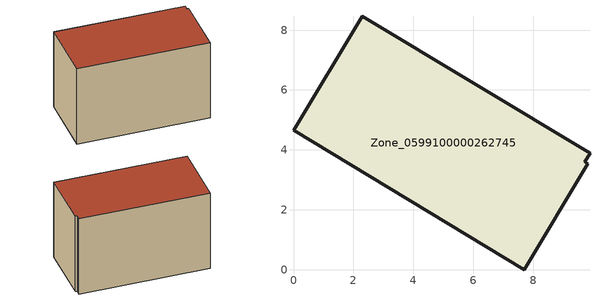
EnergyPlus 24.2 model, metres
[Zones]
Zone_0599100000262745
 floor ground (C_G): 9.9,3.89 9.73,3.6 9.82,3.54 7.7,0 0,4.65 2.3,8.46 z0
 wall outside (C_F): 9.9,3.89 2.3,8.46 0,4.65 7.7,0 9.82,3.54 9.73,3.6 9.9,3.89 z0:5.79
 roof outside (C_R): 9.73,3.6 9.9,3.89 2.3,8.46 0,4.65 7.7,0 9.82,3.54 z5.79
[BUILDING]
Pand.0599100000262745: North Axis=0; Terrain=City; Loads Convergence Tolerance Value=0.04; Temperature Convergence Tolerance Value=0.4; Solar Distribution=FullExterior; Maximum Number of Warmup Days=25; Minimum Number of Warmup Days=1
[Site:Location]
Rotterdam.The.Hague.AP_ZH_NLD Design_Conditions: Latitude=51.96; Longitude=4.45; Time Zone=1; Elevation=-4.5
[SITE:GROUNDTEMPERATURE:BUILDINGSURFACE]
18, 18, 18, 18, 18, 18, 18, 18, 18, 18, 18, 18
[MATERIAL] Thermal Absorptance=0.9; Solar Absorptance=0.7; Visible Absorptance=0.7
Name | Roughness | Thickness | Conductivity | Density | Specific Heat
G.TI.1946-1964 | MediumSmooth | 0.15 | 1 | 540 | 1210
F.TI.1946-1964 | Rough | 0.3 | 0.857143 | 1920 | 840
R.TI.1946-1964 | MediumRough | 0.2 | 0.277778 | 1500 | 1000
[CONSTRUCTION]
C_G: G.TI.1946-1964
C_F: F.TI.1946-1964
C_R: R.TI.1946-1964
[ZONE]
Zone_0599100000262745: Type=1; Multiplier=1; Ceiling Height=Autocalculate; Volume=Autocalculate; Floor Area=autocalculate; Part of Total Floor Area=Yes
[ZONEINFILTRATION:DESIGNFLOWRATE]
Infil_Zone_0599100000262745: Zone or ZoneList or Space or SpaceList=Zone_0599100000262745; Schedule=AlwaysOn; Design Flow Rate Calculation Method=Flow/Area; Flow Rate per Floor Area=0.003; Constant Term Coefficient=1; Temperature Term Coefficient=0; Velocity Term Coefficient=0; Velocity Squared Term Coefficient=0
[HVACTEMPLATE:ZONE:IDEALLOADSAIRSYSTEM]
Zone_0599100000262745: Maximum Heating Supply Air Temperature=50; Minimum Cooling Supply Air Temperature=13; Maximum Heating Supply Air Humidity Ratio=0.0156; Minimum Cooling Supply Air Humidity Ratio=0.0077; Heating Limit=NoLimit; Cooling Limit=NoLimit; Dehumidification Control Type=ConstantSensibleHeatRatio; Cooling Sensible Heat Ratio=0.7; Dehumidification Setpoint=60; Humidification Control Type=None; Humidification Setpoint=30; Outdoor Air Method=None; Outdoor Air Flow Rate per Person=0.00944; Outdoor Air Flow Rate per Zone Floor Area=0; Outdoor Air Flow Rate per Zone=0; Demand Controlled Ventilation Type=None; Outdoor Air Economizer Type=NoEconomizer; Heat Recovery Type=None; Sensible Heat Recovery Effectiveness=0.7; Latent Heat Recovery Effectiveness=0.65
[ZONECONTROL:THERMOSTAT]
ThermostatControl_Zone_0599100000262745: Zone or ZoneList=Zone_0599100000262745; Control Type Schedule=DualSetpointControlType; Control 1=Thermostat_Zone_0599100000262745; Temperature Difference Between Cutout And Setpoint=0
[THERMOSTATSETPOINT:DUALSETPOINT]
Thermostat_Zone_0599100000262745: Heating Setpoint Temperature Schedule=HeatingSetpoint_Zone_0599100000262745; Cooling Setpoint Temperature Schedule=CoolingSetpoint_Zone_0599100000262745
[SCHEDULE:COMPACT]
HeatingSetpoint_Zone_0599100000262745: Through: 12/31, For: AllDays, Until: 24:00, 21
CoolingSetpoint_Zone_0599100000262745: Through: 12/31, For: AllDays, Until: 24:00, 24
DualSetpointControlType: Through: 12/31, For: AllDays, Until: 24:00, 4
AlwaysOn: Through: 12/31, For: AllDays, Until: 24:00, 1
